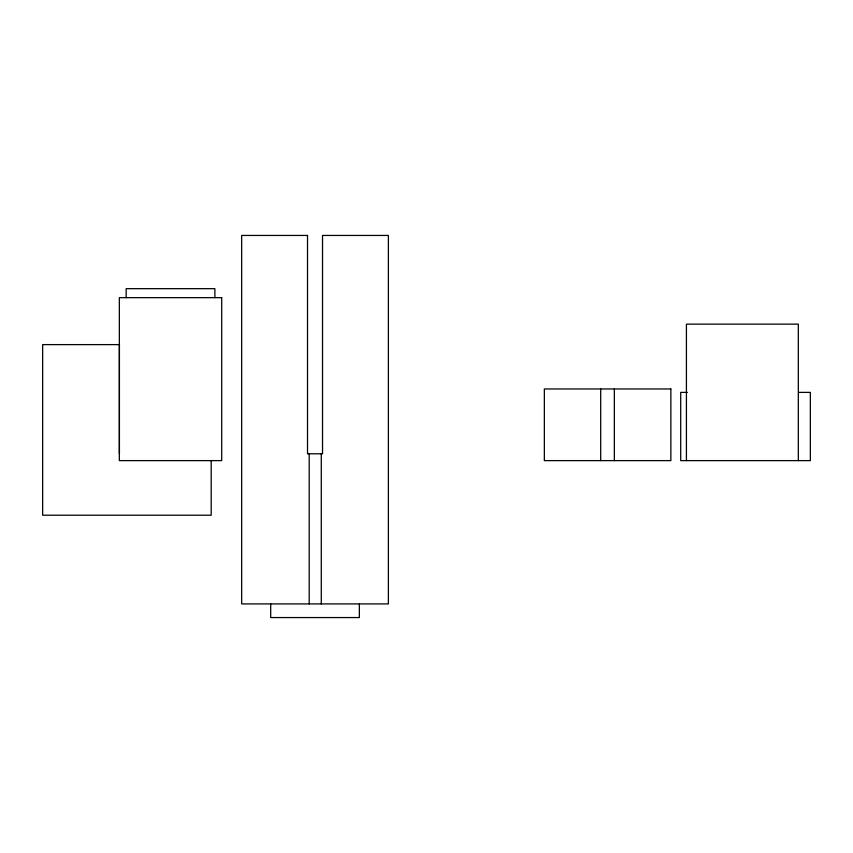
<?xml version="1.0" encoding="UTF-8"?>
<svg xmlns="http://www.w3.org/2000/svg" width="853" height="853" viewBox="0 0 853 853"><rect width="100%" height="100%" fill="white"/><g stroke="black" fill="none" stroke-linecap="round" stroke-linejoin="round"><path stroke-width="1.28" d="M687.379 392.38L680.705 392.38L680.705 460.62L810.35 460.62L810.35 392.38L798.707 392.38M798.323 460.62L798.323 324.14L686.42 324.14L686.42 460.62M614.352 388.968L614.352 460.62M600.704 388.968L600.704 460.62M359.358 603.913L359.358 617.561L270.689 617.561L270.689 603.913M321.282 453.796L321.282 603.913M309.202 453.796L309.202 603.913M214.881 297.654L214.881 288.666L126.169 288.666L126.169 297.654M211.192 460.567L211.192 515.212L42.65 515.212L42.65 344.612L119.42 344.612L119.42 453.796M307.517 235.439L241.666 235.439L241.666 603.913L388.382 603.913L388.382 235.439L322.53 235.439L322.53 453.796L307.517 453.796L307.517 235.439M221.705 297.654L119.345 297.654L119.345 460.62L221.705 460.62L221.705 297.654M670.863 388.968L544.353 388.968L544.353 460.62L670.863 460.62L670.863 388.968"/></g></svg>
